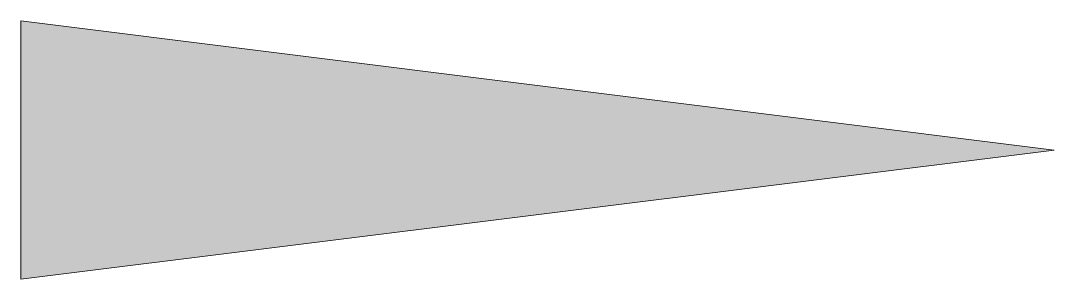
# Model space of a CAD drawing. Header units: millimetres. Extents: x -1 to 0, y -0.12 to 0.12.
import ezdxf

# ---------------------------------------------------------------- set-up
doc = ezdxf.new("R2010")
doc.units = ezdxf.units.MM
doc.layers.get('Defpoints').update_dxf_attribs({"lineweight": 15, "true_color": 0xb946ad})
doc.layers.add('尺寸线', color=3, linetype='Continuous', lineweight=15)

msp = doc.modelspace()

# ---------------------------------------------------------------- hatches: boundary and pattern name
at = {"layer": '尺寸线'}
h = msp.add_hatch(color=256, dxfattribs=at)
h.dxf.hatch_style = 1
h.paths.add_polyline_path([(-1, 0.125), (-1, -0.125), (0, 0)])

# ---------------------------------------------------------------- linework, layer by layer
at = {"layer": 'Defpoints'}
msp.add_point((0, 0), dxfattribs=at)
at = {"layer": '尺寸线', "color": 119}
for p, q in [((-1, 0.125), (0, 0)), ((-1, -0.125), (-1, 0.125)), ((0, 0), (-1, -0.125))]:
    msp.add_line(p, q, dxfattribs=at)

doc.saveas('drawing.dxf')
